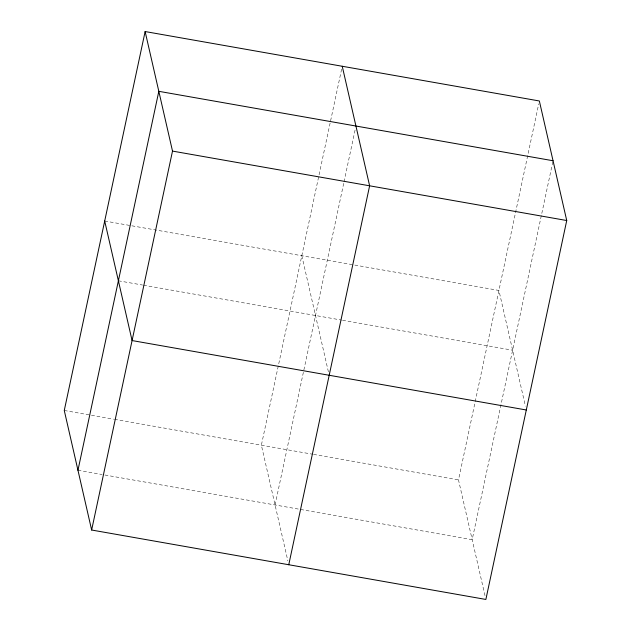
<?xml version="1.0" encoding="UTF-8"?>
<svg xmlns="http://www.w3.org/2000/svg" width="631" height="631" viewBox="0 0 631 631"><rect width="100%" height="100%" fill="white"/><g stroke="black" fill="none" stroke-linecap="round" stroke-linejoin="round"><path stroke-width="0.47" stroke-dasharray="3.15 2.37" d="M341.623 69.15L261.376 445.194L287.886 560.943M275.069 504.966L343.824 182.777M344.029 181.815L355.316 128.921M485.002 595.656L458.492 479.907L538.74 103.863M552.835 161.71L472.177 539.679L103.082 474.678M104.699 221.016L498.924 290.441L525.434 406.19M118.391 280.787L142.543 285.038M143.513 285.212L341.592 320.091M342.554 320.264L512.609 350.213M64.267 410.481L113.548 419.165M114.511 419.331L312.59 454.217M313.56 454.383L458.492 479.907M77.96 470.253L102.112 474.512M301.807 255.729L328.538 372.424"/><path stroke-width="0.95" d="M145.13 31.55L64.267 410.481L91.645 530.024L485.87 599.45L566.733 220.519L539.355 100.976L145.13 31.55L172.508 151.093L91.645 530.024M77.96 470.253L158.823 91.321L553.04 160.747M288.761 564.737L369.624 185.806L342.239 66.263M172.508 151.093L566.733 220.519M526.301 409.984L132.076 340.559L104.699 221.016"/></g></svg>
